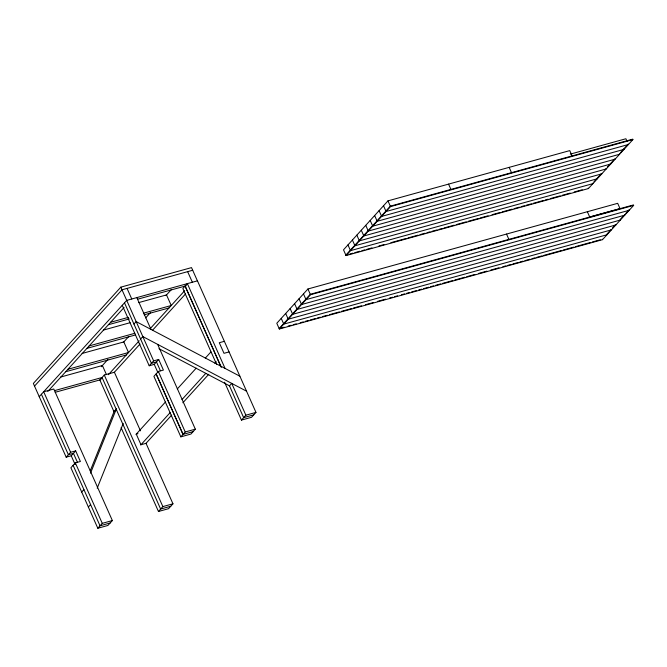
<?xml version="1.0" encoding="UTF-8"?>
<svg xmlns="http://www.w3.org/2000/svg" width="667" height="667" viewBox="0 0 667 667"><rect width="100%" height="100%" fill="white"/><g stroke="black" fill="none" stroke-linecap="round" stroke-linejoin="round"><path stroke-width="1" d="M90.245 470.794L114.324 410.897M90.529 473.178L116.55 408.454M97.199 488.161L123.22 423.437M197.407 280.849L191.512 267.609L120.819 287.152L33.35 383.45L66.175 457.178L71.227 455.778L75.671 450.884L80.39 461.481L75.338 462.873L70.894 467.767L97.816 528.247L107.921 525.454L112.364 520.56L53.794 389.011L43.697 391.796L70.619 452.276L66.175 457.178M34.526 386.101L122.003 289.795L192.696 270.252M39.186 396.715L126.722 300.392L197.465 280.832L255.978 412.398L251.534 417.3L241.437 420.093L224.579 382.233M47.799 391.446L124.07 307.47M133.942 324.062L136.151 321.586L239.862 376.205M101.284 366.725L107.871 359.48M123.262 342.53L128.864 336.368M145.656 317.876L150.559 312.481M165.95 295.531L171.552 289.37M140.47 430.84L114.39 372.253L104.285 375.046L99.842 379.94L114.007 411.756L116.225 409.305M140.612 339.044L142.821 336.568L246.54 391.187M108.388 374.696L139.178 340.795M150.375 328.472L184.667 290.72M114.14 372.528L140.028 344.022M152.626 330.157L185.518 293.947M122.269 305.294L149.2 365.766L153.643 360.872L158.696 359.48L163.415 370.068L158.362 371.469L153.91 376.363L180.84 436.843L190.937 434.05L195.331 429.173L157.654 344.397M149.2 365.766L154.244 364.374L158.696 359.48M81.699 492.046L83.925 489.603M136.018 434.4L165.408 402.043M177.305 388.944L196.198 368.151M205.294 358.129L210.889 351.968M140.729 444.997L170.127 412.64M182.016 399.541L205.811 373.345M214.907 363.332L216.308 361.789M145.781 443.605L171.677 415.099M182.866 402.768L208.763 374.262M88.369 507.037L90.595 504.586M587.36 211.714L589.72 217.008L620.043 208.629L617.684 203.327L307.929 288.986L276.788 323.27L279.348 329.006L602.518 239.653L633.65 205.378L633.45 204.936L310.288 294.289L279.148 328.564M572.111 155.903L569.751 150.609L387.969 200.867L343.505 249.817L346.065 255.553L588.436 188.544L632.9 139.595L632.708 139.153L390.328 206.161L345.865 255.111L347.874 254.561M97.816 528.247L102.268 523.353L112.364 520.56M180.84 436.843L185.234 431.966L195.331 429.173M279.348 329.006L310.48 294.731L633.65 205.378M346.065 255.553L390.52 206.603L632.9 139.595M229.498 385.834L231.724 383.383L245.881 415.191L241.437 420.093M121.094 427.68L158.471 511.481L162.856 506.595L172.961 503.81L146.031 443.33L140.979 444.722L136.268 434.125L137.952 433.667M172.961 503.81L168.568 508.688L158.471 511.481M593.963 181.808L601.584 173.412L601.784 173.854L359.405 240.862L356.853 235.126M607.303 167.117L614.29 159.421M620.644 152.426L626.988 145.448M610.58 230.123L606.77 234.317L606.962 234.759L283.792 324.112L281.241 318.367M612.489 228.022L615.666 224.529L615.858 224.962L292.688 314.315L290.137 308.579M623.92 215.433L620.11 219.626L620.31 220.068L297.14 309.421L294.581 303.677M625.829 213.332L629.006 209.838L629.206 210.28L306.036 299.625L303.477 293.889M570.268 154.135L625.896 138.753L627.08 141.404M624.02 149.366L381.632 216.4L379.089 210.639M137.494 299.25L186.168 285.793M138.703 302.601L166.517 294.914L171.236 305.503L143.422 313.198M349.875 254.002L352.885 253.168M354.877 252.618L359.913 251.234M361.889 250.684L364.924 249.842M366.9 249.3L371.944 247.899M378.914 245.973L383.984 244.572M390.937 242.655L406.053 238.478M407.962 237.944L418.092 235.143M419.985 234.626L425.112 233.208M426.988 232.683L430.123 231.816M431.999 231.299L437.152 229.873M439.011 229.365L442.163 228.489M444.022 227.981L454.202 225.163M456.211 224.604L466.241 221.836M468.242 221.277L478.272 218.509M480.073 218.009L488.086 215.791M492.096 214.682L500.108 212.473M502.109 211.914L512.123 209.146M514.124 208.596L519.401 207.137M521.135 206.653L524.42 205.744M526.146 205.269L531.441 203.81M533.158 203.335L543.48 200.475M545.172 200.008L548.182 199.175M550.183 198.624L560.197 195.856M562.206 195.298L570.218 193.088M574.22 191.979L582.233 189.761M110.639 322.261L128.523 317.317M108.413 324.704L129.273 318.943M144.172 314.816L169.009 307.954M103.302 330.115L130.123 322.695M89.145 345.923L134.834 333.292M86.918 348.374L135.593 334.917M82.091 353.468L123.812 341.929L128.523 352.526L67.934 369.276M65.708 371.727L126.305 354.969M60.68 377.038L102.393 365.499L106.328 374.329M224.337 341.329L219.285 342.721L224.004 353.318L229.056 351.926M54.469 390.654L102.151 377.472M281.157 328.006L284.167 327.18M288.177 326.071L291.196 325.238M293.197 324.679L296.215 323.845M300.217 322.736L303.235 321.903M305.236 321.352L308.254 320.519M310.247 319.968L315.283 318.576M317.275 318.026L320.302 317.184M322.286 316.642L327.322 315.241M329.331 314.691L339.37 311.914M341.346 311.364L351.409 308.588M353.385 308.037L361.447 305.811M365.424 304.711L373.495 302.485M377.464 301.384L385.534 299.149M389.503 298.057L392.563 297.207M394.514 296.665L397.582 295.823M401.534 294.731L404.602 293.88M406.553 293.338L409.621 292.488M411.572 291.954L416.65 290.545M418.593 290.012L421.669 289.161M423.603 288.628L428.689 287.219M430.632 286.685L433.708 285.835M435.643 285.293L440.737 283.892M442.746 283.333L452.776 280.557M454.786 280.007L464.824 277.23M466.742 276.697L474.862 274.454M478.781 273.37L486.902 271.127M490.82 270.043L498.949 267.792M502.86 266.717L505.97 265.85M507.87 265.324L510.989 264.465M512.89 263.94L518.017 262.523M519.91 261.998L523.036 261.139M524.929 260.614L530.057 259.196M531.933 258.679L535.076 257.804M536.893 257.304L542.104 255.861M543.847 255.378L561.172 250.592M563.181 250.033L573.653 247.14M575.221 246.707L590.537 242.471M592.279 241.988L600.308 239.77M55.219 392.279L100.917 379.648M70.619 452.276L75.671 450.884M245.881 415.191L255.978 412.398M193.163 431.599L183.008 434.409L156.136 373.92L183.066 434.392M253.76 414.849L243.655 417.642L229.331 385.468M110.138 523.011L100.042 525.796L73.112 465.324M170.794 506.236L160.639 509.046L102.068 377.497M158.954 348.683L229.631 385.901M628.256 144.047L628.456 144.489L386.076 211.506L383.525 205.761M623.82 148.924L624.004 149.391M619.376 153.827L619.576 154.269L377.197 221.277L374.637 215.541M614.932 158.721L615.124 159.163L372.745 226.171L370.193 220.435M610.48 163.615L610.68 164.057L368.301 231.074L365.749 225.329M606.036 168.518L606.228 168.959L363.857 235.968L361.297 230.232M624.562 214.732L624.754 215.174L301.584 304.519L299.033 298.783M597.14 178.306L597.332 178.748L354.961 245.764L352.401 240.02M592.688 183.208L592.888 183.65L350.508 250.659L347.957 244.922M611.214 229.423L611.414 229.865L288.244 319.21L285.684 313.473M588.244 188.102L588.436 188.544M602.318 239.211L602.518 239.653M509.154 167.359L511.514 172.661M506.536 234.075L508.896 239.378M448.566 184.117L450.925 189.411M387.969 200.867L390.52 206.603M307.929 288.986L310.48 294.731M187.644 271.652L192.363 282.241M185.093 286.093L221.327 367.484M216.575 364.249L182.866 288.536L187.369 283.625L225.046 368.401M136.818 297.599L150.984 329.415M127.047 288.402L131.766 298.999M160.405 370.752L156.47 361.923L151.417 363.323L124.496 302.843M120.819 287.152L153.643 360.872M154.244 364.374L157.787 372.319M104.285 375.046L162.856 506.595M77.38 462.156L73.445 453.327L68.401 454.727L41.412 394.264M75.338 462.873L102.268 523.353M71.227 455.778L75.154 464.607M185.143 286.076L220.735 366.141M158.362 371.469L185.234 431.966"/></g></svg>
